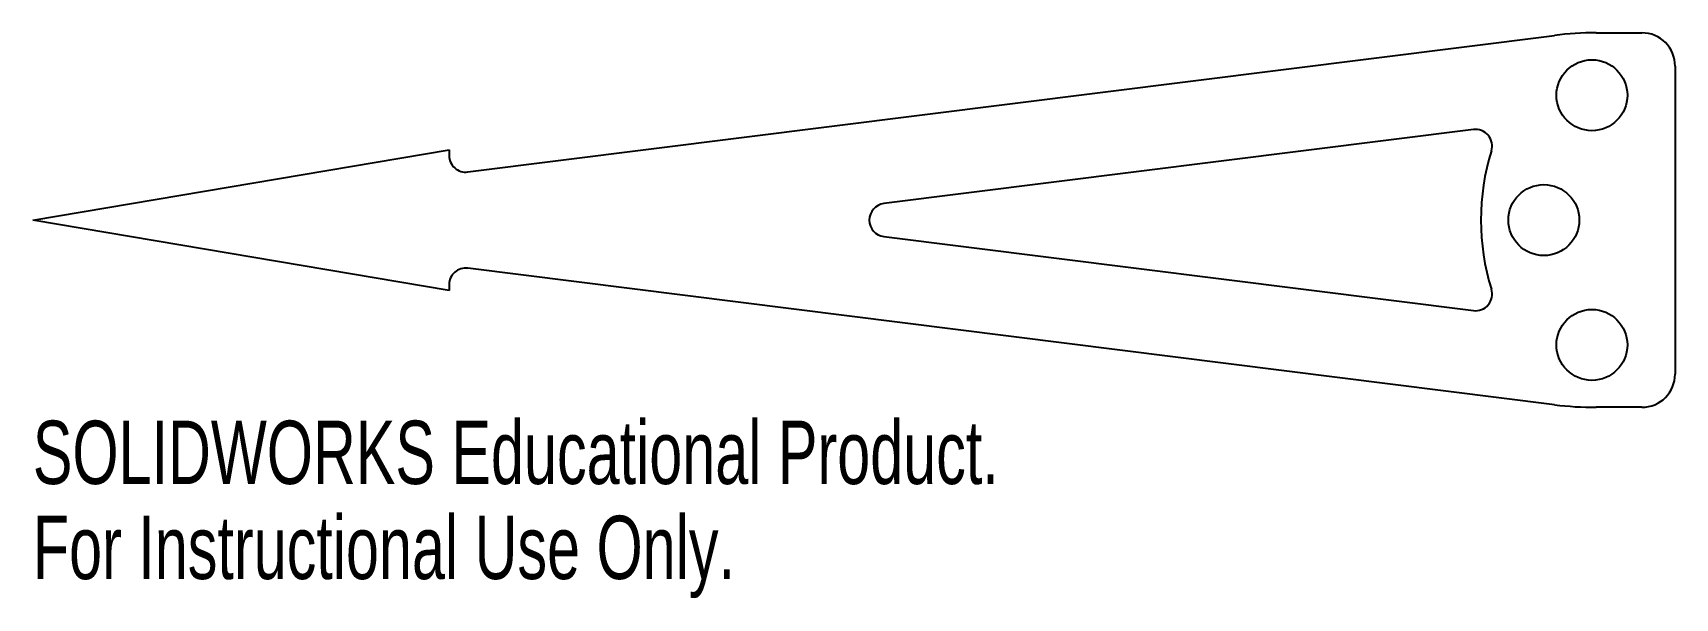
# Model space of a CAD drawing. Header units: inches. Extents: x -6 to -1.07, y -0.14 to 1.56.
import ezdxf

# ---------------------------------------------------------------- set-up
doc = ezdxf.new("R2010")
doc.units = ezdxf.units.IN
doc.header["$MEASUREMENT"] = 0
doc.styles.add('SLDTEXTSTYLE0', font='TXT', dxfattribs={"width": 0.7})

msp = doc.modelspace()

# ---------------------------------------------------------------- linework, layer by layer
at = {"color": 7, "linetype": 'Continuous', "lineweight": 25}
for p, q in [((-4.6938, 1.1446), (-1.4301, 1.5547)), ((-1.3054, 1.5625), (-1.168, 1.5625)), ((-1.068, 1.4625), (-1.068, 0.5375)), ((-1.6738, 1.2721), (-3.4443, 1.0496)), ((-6, 1), (-4.75, 1.2113)), ((-4.75, 1.2113), (-4.75, 1.1942)), ((-4.75, 0.7887), (-6, 1)), ((-3.4443, 0.9504), (-1.6738, 0.7279)), ((-1.4301, 0.4453), (-4.6938, 0.8554)), ((-4.75, 0.8058), (-4.75, 0.7887)), ((-1.168, 0.4375), (-1.3054, 0.4375))]:
    msp.add_line(p, q, dxfattribs=at)
for centre in [(-1.318, 1.375), (-1.4624, 1), (-1.318, 0.625)]:
    msp.add_circle(centre, 0.1065, dxfattribs=at)
for centre, radius, start, end in [((-1.3054, 0.5625), 1, 90, 97.1625), ((-1.168, 1.4625), 0.1, 0, 90), ((-1.6676, 1.2225), 0.05, 342.7431, 97.1625), ((-4.7, 1.1942), 0.05, 180, 277.1625), ((-0.9514, 1), 0.7, 162.7431, 197.2569), ((-3.4381, 1), 0.05, 97.1625, 262.8375), ((-4.7, 0.8058), 0.05, 82.8375, 180), ((-1.6676, 0.7775), 0.05, 262.8375, 17.2569), ((-1.168, 0.5375), 0.1, 270, 0), ((-1.3054, 1.4375), 1, 262.8375, 270)]:
    msp.add_arc(centre, radius, start, end, dxfattribs=at)

# ---------------------------------------------------------------- texts
at = {"color": 7, "linetype": 'Continuous', "char_height": 0.1903, "attachment_point": 1, "style": 'SLDTEXTSTYLE0'}
for s, insert in [('SOLIDWORKS Educational Product.', (-6, 0.3974)), ('For Instructional Use Only.', (-6, 0.1119))]:
    msp.add_mtext(s, dxfattribs=dict(at, insert=insert))

doc.saveas('drawing.dxf')
